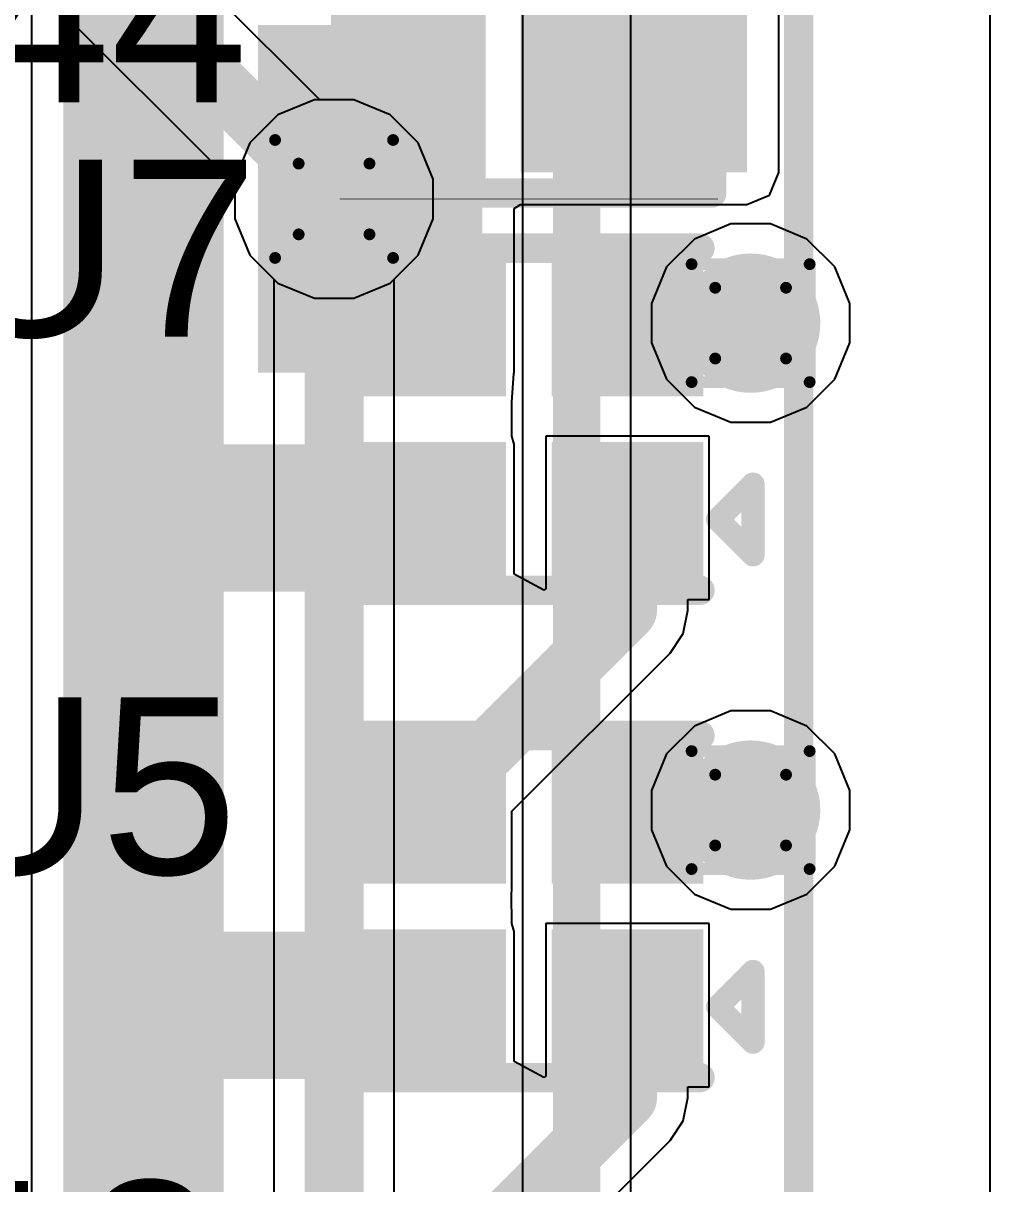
# Model space of a CAD drawing. Header units: inches. Extents: x -22 to 5433, y -13 to 5447.
# Drawn here: x 62.794 to 66.954, y 15.38 to 20.378 of the extents above; entities that cross this region are included whole.
import ezdxf

# ---------------------------------------------------------------- set-up
doc = ezdxf.new("R2010")
doc.units = ezdxf.units.IN
for name, color, linetype in [('Bottom Layer', 5, 'Continuous'), ('Bottom Overlay', 54, 'Continuous'), ('Drill Drawing', 1, 'Continuous'), ('Ground', 16, 'Continuous'), ('Power', 76, 'Continuous'), ('Top Layer', 1, 'Continuous'), ('Top Overlay', 2, 'Continuous'), ('Top Paste', 8, 'Continuous'), ('Top Solder', 216, 'Continuous'), ('Via Holes', 16, 'Continuous')]:
    doc.layers.add(name, color=color, linetype=linetype)
doc.styles.add('Arial', font='', dxfattribs={"height": 0.2})
doc.styles.get('Arial').set_extended_font_data('Arial')

msp = doc.modelspace()

# ---------------------------------------------------------------- hatches: boundary and pattern name
at = {"layer": 'Bottom Layer'}
h = msp.add_hatch(color=5, dxfattribs=at)
edge = h.paths.add_edge_path()
edge.add_arc((64.1318, 19.6211), 0.3, 0, 360)
h = msp.add_hatch(color=5, dxfattribs=at)
edge = h.paths.add_edge_path()
edge.add_arc((65.9249, 19.0864), 0.3, 0, 360)
h = msp.add_hatch(color=5, dxfattribs=at)
edge = h.paths.add_edge_path()
edge.add_arc((65.9249, 16.9894), 0.3, 0, 360)
at = {"layer": 'Ground'}
h = msp.add_hatch(color=16, dxfattribs=at)
edge = h.paths.add_edge_path()
edge.add_arc((64.1318, 19.6211), 0.3, 0, 360)
h = msp.add_hatch(color=16, dxfattribs=at)
edge = h.paths.add_edge_path()
edge.add_arc((65.9249, 19.0864), 0.3, 0, 360)
h = msp.add_hatch(color=16, dxfattribs=at)
edge = h.paths.add_edge_path()
edge.add_arc((65.9249, 16.9894), 0.3, 0, 360)
at = {"layer": 'Power'}
h = msp.add_hatch(color=76, dxfattribs=at)
edge = h.paths.add_edge_path()
edge.add_arc((64.1318, 19.6211), 0.3, 0, 360)
h = msp.add_hatch(color=76, dxfattribs=at)
edge = h.paths.add_edge_path()
edge.add_arc((65.9249, 19.0864), 0.3, 0, 360)
h = msp.add_hatch(color=76, dxfattribs=at)
edge = h.paths.add_edge_path()
edge.add_arc((65.9249, 16.9894), 0.3, 0, 360)
at = {"layer": 'Top Layer'}
for points in [[(64.935, 19.7354), (65.9088, 19.7354), (65.9088, 24.0574), (64.935, 24.0574)], [(63.657, 21.44), (62.9662, 21.44), (62.9662, 11.6341), (63.657, 11.6341)], [(63.8042, 18.8726), (64.77, 18.8726), (64.77, 20.3704), (63.8042, 20.3704)], [(64.2715, 19.7354), (64.2715, 20.3704), (64.7287, 20.3704), (64.7287, 19.7354)], [(65.2113, 19.7354), (65.2113, 20.3704), (65.6685, 20.3704), (65.6685, 19.7354)], [(64.32, 18.8726), (64.32, 19.3226), (64.77, 19.3226), (64.77, 18.8726)], [(65.17, 18.8726), (65.17, 19.3226), (65.62, 19.3226), (65.62, 18.8726)], [(64.77, 18.5651), (63.0424, 18.5651), (63.0424, 17.9301), (64.77, 17.9301)], [(63.4996, 18.5651), (63.4996, 17.9301), (63.0424, 17.9301), (63.0424, 18.5651)], [(64.77, 18.0226), (64.32, 18.0226), (64.32, 18.4726), (64.77, 18.4726)], [(65.62, 18.0226), (65.17, 18.0226), (65.17, 18.4726), (65.62, 18.4726)], [(64.32, 16.7739), (64.32, 17.2239), (64.77, 17.2239), (64.77, 16.7739)], [(65.17, 16.7739), (65.17, 17.2239), (65.62, 17.2239), (65.62, 16.7739)], [(64.77, 16.4664), (63.0424, 16.4664), (63.0424, 15.8314), (64.77, 15.8314)], [(63.4996, 16.4664), (63.4996, 15.8314), (63.0424, 15.8314), (63.0424, 16.4664)], [(64.77, 15.9239), (64.32, 15.9239), (64.32, 16.3739), (64.77, 16.3739)], [(65.62, 15.9239), (65.17, 15.9239), (65.17, 16.3739), (65.62, 16.3739)]]:
    msp.add_hatch(color=1, dxfattribs=at).paths.add_polyline_path(points)
h = msp.add_hatch(color=1, dxfattribs=at)
edge = h.paths.add_edge_path()
edge.add_arc((64.1318, 19.6211), 0.3, 0, 360)
h = msp.add_hatch(color=1, dxfattribs=at)
edge = h.paths.add_edge_path()
edge.add_arc((65.9249, 19.0864), 0.3, 0, 360)
h = msp.add_hatch(color=1, dxfattribs=at)
edge = h.paths.add_edge_path()
edge.add_arc((65.9249, 16.9894), 0.3, 0, 360)
at = {"layer": 'Top Paste'}
for points in [[(64.2715, 19.7354), (64.2715, 20.3704), (64.7287, 20.3704), (64.7287, 19.7354)], [(65.2113, 19.7354), (65.2113, 20.3704), (65.6685, 20.3704), (65.6685, 19.7354)], [(64.32, 18.8726), (64.32, 19.3226), (64.77, 19.3226), (64.77, 18.8726)], [(65.17, 18.8726), (65.17, 19.3226), (65.62, 19.3226), (65.62, 18.8726)], [(63.4996, 18.5651), (63.4996, 17.9301), (63.0424, 17.9301), (63.0424, 18.5651)], [(64.77, 18.0226), (64.32, 18.0226), (64.32, 18.4726), (64.77, 18.4726)], [(65.62, 18.0226), (65.17, 18.0226), (65.17, 18.4726), (65.62, 18.4726)], [(64.32, 16.7739), (64.32, 17.2239), (64.77, 17.2239), (64.77, 16.7739)], [(65.17, 16.7739), (65.17, 17.2239), (65.62, 17.2239), (65.62, 16.7739)], [(63.4996, 16.4664), (63.4996, 15.8314), (63.0424, 15.8314), (63.0424, 16.4664)], [(64.77, 15.9239), (64.32, 15.9239), (64.32, 16.3739), (64.77, 16.3739)], [(65.62, 15.9239), (65.17, 15.9239), (65.17, 16.3739), (65.62, 16.3739)]]:
    msp.add_hatch(color=8, dxfattribs=at).paths.add_polyline_path(points)
at = {"layer": 'Top Solder'}
for points in [[(64.2165, 19.6804), (64.2165, 20.4254), (64.7837, 20.4254), (64.7837, 19.6804)], [(65.1563, 19.6804), (65.1563, 20.4254), (65.7235, 20.4254), (65.7235, 19.6804)], [(64.2184, 18.771), (64.2184, 19.4242), (64.8716, 19.4242), (64.8716, 18.771)], [(65.0684, 18.771), (65.0684, 19.4242), (65.7216, 19.4242), (65.7216, 18.771)], [(63.5596, 18.6251), (63.5596, 17.8701), (62.9824, 17.8701), (62.9824, 18.6251)], [(64.8716, 17.921), (64.2184, 17.921), (64.2184, 18.5742), (64.8716, 18.5742)], [(65.7216, 17.921), (65.0684, 17.921), (65.0684, 18.5742), (65.7216, 18.5742)], [(64.2184, 16.6723), (64.2184, 17.3255), (64.8716, 17.3255), (64.8716, 16.6723)], [(65.0684, 16.6723), (65.0684, 17.3255), (65.7216, 17.3255), (65.7216, 16.6723)], [(63.5596, 16.5264), (63.5596, 15.7714), (62.9824, 15.7714), (62.9824, 16.5264)], [(64.8716, 15.8223), (64.2184, 15.8223), (64.2184, 16.4755), (64.8716, 16.4755)], [(65.7216, 15.8223), (65.0684, 15.8223), (65.0684, 16.4755), (65.7216, 16.4755)]]:
    msp.add_hatch(color=216, dxfattribs=at).paths.add_polyline_path(points)
at = {"layer": 'Via Holes'}
h = msp.add_hatch(color=7, dxfattribs=at)
edge = h.paths.add_edge_path()
edge.add_arc((64.1318, 19.6211), 0.15, 0, 360)
h = msp.add_hatch(color=7, dxfattribs=at)
edge = h.paths.add_edge_path()
edge.add_arc((65.9249, 19.0864), 0.15, 0, 360)
h = msp.add_hatch(color=7, dxfattribs=at)
edge = h.paths.add_edge_path()
edge.add_arc((65.9249, 16.9894), 0.15, 0, 360)

# ---------------------------------------------------------------- linework, layer by layer
at = {"layer": 'Bottom Layer'}
for p, q in [((66.9544, 34.1324), (66.9544, 5.5172)), ((61.2849, 22.1017), (63.7048, 19.6818)), ((64.071, 20.0481), (63.2044, 20.9147)), ((64.2167, 20.0481), (64.071, 20.0481)), ((64.3737, 19.983), (64.2167, 20.0481)), ((64.4938, 19.8629), (64.3737, 19.983)), ((64.5588, 19.706), (64.4938, 19.8629)), ((64.5588, 19.5361), (64.5588, 19.706)), ((63.7048, 19.6818), (63.7048, 19.5361)), ((63.7048, 19.5361), (63.7698, 19.3792)), ((64.4938, 19.3792), (64.5588, 19.5361)), ((63.7698, 19.3792), (63.8728, 19.2762)), ((64.3908, 19.2762), (64.4938, 19.3792)), ((63.8728, 19.2762), (63.8728, 14.4745)), ((64.3908, 14.3672), (64.3908, 19.2762))]:
    msp.add_line(p, q, dxfattribs=at)
for points in [[(61.468, 22.2849, 0.254, 0.254, 0), (64.1318, 19.6211, 0.254, 0.254, 0)], [(64.1318, 14.3672, 0.254, 0.254, 0), (64.1318, 19.6211, 0.254, 0.254, 0)]]:
    msp.add_lwpolyline(points, format="xyseb", dxfattribs=at)
msp.add_lwpolyline([(64.0683, 19.6211, 0.127, 0.127, 1), (64.1953, 19.6211, 0.127, 0.127, 1)], format="xyseb", close=True, dxfattribs=at)
msp.add_lwpolyline([(64.0683, 19.6211, 0.127, 0.127, 1), (64.1953, 19.6211, 0.127, 0.127, 1)], format="xyseb", close=True, dxfattribs=at)
at = {"layer": 'Bottom Overlay'}
msp.add_lwpolyline([(66.1316, 10.2578, 0.1274, 0.1274, 0), (66.1316, 20.9466, 0.1274, 0.1274, 0)], format="xyseb", dxfattribs=at)
at = {"layer": 'Drill Drawing'}
for points in [[(63.8778, 19.8751, 0.0508, 0.0508, 0), (64.3858, 19.8751, 0.0508, 0.0508, 0)], [(63.8778, 19.3671, 0.0508, 0.0508, 0), (63.8778, 19.8751, 0.0508, 0.0508, 0)], [(64.3858, 19.3671, 0.0508, 0.0508, 0), (64.3858, 19.8751, 0.0508, 0.0508, 0)], [(63.9794, 19.7735, 0.0508, 0.0508, 0), (64.2842, 19.7735, 0.0508, 0.0508, 0)], [(63.9794, 19.4687, 0.0508, 0.0508, 0), (63.9794, 19.7735, 0.0508, 0.0508, 0)], [(64.2842, 19.4687, 0.0508, 0.0508, 0), (64.2842, 19.7735, 0.0508, 0.0508, 0)], [(63.9794, 19.4687, 0.0508, 0.0508, 0), (64.2842, 19.4687, 0.0508, 0.0508, 0)], [(63.8778, 19.3671, 0.0508, 0.0508, 0), (64.3858, 19.3671, 0.0508, 0.0508, 0)], [(65.6709, 19.3404, 0.0508, 0.0508, 0), (66.1789, 19.3404, 0.0508, 0.0508, 0)], [(65.6709, 18.8324, 0.0508, 0.0508, 0), (65.6709, 19.3404, 0.0508, 0.0508, 0)], [(66.1789, 18.8324, 0.0508, 0.0508, 0), (66.1789, 19.3404, 0.0508, 0.0508, 0)], [(65.7725, 19.2388, 0.0508, 0.0508, 0), (66.0773, 19.2388, 0.0508, 0.0508, 0)], [(65.7725, 18.934, 0.0508, 0.0508, 0), (65.7725, 19.2388, 0.0508, 0.0508, 0)], [(66.0773, 18.934, 0.0508, 0.0508, 0), (66.0773, 19.2388, 0.0508, 0.0508, 0)], [(65.7725, 18.934, 0.0508, 0.0508, 0), (66.0773, 18.934, 0.0508, 0.0508, 0)], [(65.6709, 18.8324, 0.0508, 0.0508, 0), (66.1789, 18.8324, 0.0508, 0.0508, 0)], [(65.6709, 17.2434, 0.0508, 0.0508, 0), (66.1789, 17.2434, 0.0508, 0.0508, 0)], [(65.6709, 16.7354, 0.0508, 0.0508, 0), (65.6709, 17.2434, 0.0508, 0.0508, 0)], [(66.1789, 16.7354, 0.0508, 0.0508, 0), (66.1789, 17.2434, 0.0508, 0.0508, 0)], [(65.7725, 17.1418, 0.0508, 0.0508, 0), (66.0773, 17.1418, 0.0508, 0.0508, 0)], [(65.7725, 16.837, 0.0508, 0.0508, 0), (65.7725, 17.1418, 0.0508, 0.0508, 0)], [(66.0773, 16.837, 0.0508, 0.0508, 0), (66.0773, 17.1418, 0.0508, 0.0508, 0)], [(65.7725, 16.837, 0.0508, 0.0508, 0), (66.0773, 16.837, 0.0508, 0.0508, 0)], [(65.6709, 16.7354, 0.0508, 0.0508, 0), (66.1789, 16.7354, 0.0508, 0.0508, 0)]]:
    msp.add_lwpolyline(points, format="xyseb", dxfattribs=at)
for points in [[(63.8651, 19.8751, 0.0254, 0.0254, 1), (63.8905, 19.8751, 0.0254, 0.0254, 1)], [(63.8651, 19.8751, 0.0254, 0.0254, 1), (63.8905, 19.8751, 0.0254, 0.0254, 1)], [(64.3731, 19.8751, 0.0254, 0.0254, 1), (64.3985, 19.8751, 0.0254, 0.0254, 1)], [(64.3731, 19.8751, 0.0254, 0.0254, 1), (64.3985, 19.8751, 0.0254, 0.0254, 1)], [(63.9667, 19.7735, 0.0254, 0.0254, 1), (63.9921, 19.7735, 0.0254, 0.0254, 1)], [(63.9667, 19.7735, 0.0254, 0.0254, 1), (63.9921, 19.7735, 0.0254, 0.0254, 1)], [(64.2715, 19.7735, 0.0254, 0.0254, 1), (64.2969, 19.7735, 0.0254, 0.0254, 1)], [(64.2715, 19.7735, 0.0254, 0.0254, 1), (64.2969, 19.7735, 0.0254, 0.0254, 1)], [(63.9667, 19.4687, 0.0254, 0.0254, 1), (63.9921, 19.4687, 0.0254, 0.0254, 1)], [(63.9667, 19.4687, 0.0254, 0.0254, 1), (63.9921, 19.4687, 0.0254, 0.0254, 1)], [(64.2715, 19.4687, 0.0254, 0.0254, 1), (64.2969, 19.4687, 0.0254, 0.0254, 1)], [(64.2715, 19.4687, 0.0254, 0.0254, 1), (64.2969, 19.4687, 0.0254, 0.0254, 1)], [(63.8651, 19.3671, 0.0254, 0.0254, 1), (63.8905, 19.3671, 0.0254, 0.0254, 1)], [(63.8651, 19.3671, 0.0254, 0.0254, 1), (63.8905, 19.3671, 0.0254, 0.0254, 1)], [(64.3731, 19.3671, 0.0254, 0.0254, 1), (64.3985, 19.3671, 0.0254, 0.0254, 1)], [(64.3731, 19.3671, 0.0254, 0.0254, 1), (64.3985, 19.3671, 0.0254, 0.0254, 1)], [(65.6582, 19.3404, 0.0254, 0.0254, 1), (65.6836, 19.3404, 0.0254, 0.0254, 1)], [(65.6582, 19.3404, 0.0254, 0.0254, 1), (65.6836, 19.3404, 0.0254, 0.0254, 1)], [(66.1662, 19.3404, 0.0254, 0.0254, 1), (66.1916, 19.3404, 0.0254, 0.0254, 1)], [(66.1662, 19.3404, 0.0254, 0.0254, 1), (66.1916, 19.3404, 0.0254, 0.0254, 1)], [(65.7598, 19.2388, 0.0254, 0.0254, 1), (65.7852, 19.2388, 0.0254, 0.0254, 1)], [(65.7598, 19.2388, 0.0254, 0.0254, 1), (65.7852, 19.2388, 0.0254, 0.0254, 1)], [(66.0646, 19.2388, 0.0254, 0.0254, 1), (66.09, 19.2388, 0.0254, 0.0254, 1)], [(66.0646, 19.2388, 0.0254, 0.0254, 1), (66.09, 19.2388, 0.0254, 0.0254, 1)], [(65.7598, 18.934, 0.0254, 0.0254, 1), (65.7852, 18.934, 0.0254, 0.0254, 1)], [(65.7598, 18.934, 0.0254, 0.0254, 1), (65.7852, 18.934, 0.0254, 0.0254, 1)], [(66.0646, 18.934, 0.0254, 0.0254, 1), (66.09, 18.934, 0.0254, 0.0254, 1)], [(66.0646, 18.934, 0.0254, 0.0254, 1), (66.09, 18.934, 0.0254, 0.0254, 1)], [(65.6582, 18.8324, 0.0254, 0.0254, 1), (65.6836, 18.8324, 0.0254, 0.0254, 1)], [(65.6582, 18.8324, 0.0254, 0.0254, 1), (65.6836, 18.8324, 0.0254, 0.0254, 1)], [(66.1662, 18.8324, 0.0254, 0.0254, 1), (66.1916, 18.8324, 0.0254, 0.0254, 1)], [(66.1662, 18.8324, 0.0254, 0.0254, 1), (66.1916, 18.8324, 0.0254, 0.0254, 1)], [(65.6582, 17.2434, 0.0254, 0.0254, 1), (65.6836, 17.2434, 0.0254, 0.0254, 1)], [(65.6582, 17.2434, 0.0254, 0.0254, 1), (65.6836, 17.2434, 0.0254, 0.0254, 1)], [(66.1662, 17.2434, 0.0254, 0.0254, 1), (66.1916, 17.2434, 0.0254, 0.0254, 1)], [(66.1662, 17.2434, 0.0254, 0.0254, 1), (66.1916, 17.2434, 0.0254, 0.0254, 1)], [(65.7598, 17.1418, 0.0254, 0.0254, 1), (65.7852, 17.1418, 0.0254, 0.0254, 1)], [(65.7598, 17.1418, 0.0254, 0.0254, 1), (65.7852, 17.1418, 0.0254, 0.0254, 1)], [(66.0646, 17.1418, 0.0254, 0.0254, 1), (66.09, 17.1418, 0.0254, 0.0254, 1)], [(66.0646, 17.1418, 0.0254, 0.0254, 1), (66.09, 17.1418, 0.0254, 0.0254, 1)], [(65.7598, 16.837, 0.0254, 0.0254, 1), (65.7852, 16.837, 0.0254, 0.0254, 1)], [(65.7598, 16.837, 0.0254, 0.0254, 1), (65.7852, 16.837, 0.0254, 0.0254, 1)], [(66.0646, 16.837, 0.0254, 0.0254, 1), (66.09, 16.837, 0.0254, 0.0254, 1)], [(66.0646, 16.837, 0.0254, 0.0254, 1), (66.09, 16.837, 0.0254, 0.0254, 1)], [(65.6582, 16.7354, 0.0254, 0.0254, 1), (65.6836, 16.7354, 0.0254, 0.0254, 1)], [(65.6582, 16.7354, 0.0254, 0.0254, 1), (65.6836, 16.7354, 0.0254, 0.0254, 1)], [(66.1662, 16.7354, 0.0254, 0.0254, 1), (66.1916, 16.7354, 0.0254, 0.0254, 1)], [(66.1662, 16.7354, 0.0254, 0.0254, 1), (66.1916, 16.7354, 0.0254, 0.0254, 1)]]:
    msp.add_lwpolyline(points, format="xyseb", close=True, dxfattribs=at)
at = {"layer": 'Ground'}
for p, q in [((66.9544, 34.1324), (66.9544, 5.5172)), ((65.4095, 6.868), (65.4095, 22.1488)), ((64.9433, 22.0523), (64.9433, 6.868)), ((64.0469, 20.0481), (63.8899, 19.983)), ((64.2167, 20.0481), (64.0469, 20.0481)), ((64.3737, 19.983), (64.2167, 20.0481)), ((63.8899, 19.983), (63.7698, 19.8629)), ((64.4938, 19.8629), (64.3737, 19.983)), ((63.7698, 19.8629), (63.7048, 19.706)), ((64.5588, 19.706), (64.4938, 19.8629)), ((63.7048, 19.706), (63.7048, 19.5361)), ((64.5588, 19.5361), (64.5588, 19.706)), ((63.7048, 19.5361), (63.7698, 19.3792)), ((64.4938, 19.3792), (64.5588, 19.5361)), ((63.7698, 19.3792), (63.8899, 19.2591)), ((64.3737, 19.2591), (64.4938, 19.3792)), ((63.8899, 19.2591), (64.0469, 19.1941)), ((64.2167, 19.1941), (64.3737, 19.2591)), ((64.0469, 19.1941), (64.2167, 19.1941))]:
    msp.add_line(p, q, dxfattribs=at)
msp.add_lwpolyline([(65.1764, 6.5024, 0.2032, 0.2032, 0), (65.1764, 22.1488, 0.2032, 0.2032, 0)], format="xyseb", dxfattribs=at)
at = {"layer": 'Power'}
for p, q in [((66.9544, 34.1324), (66.9544, 5.5172)), ((64.0469, 20.0481), (63.8899, 19.983)), ((64.2167, 20.0481), (64.0469, 20.0481)), ((64.3737, 19.983), (64.2167, 20.0481)), ((63.8899, 19.983), (63.7698, 19.8629)), ((64.4938, 19.8629), (64.3737, 19.983)), ((63.7698, 19.8629), (63.7048, 19.706)), ((64.5588, 19.706), (64.4938, 19.8629)), ((63.7048, 19.706), (63.7048, 19.5361)), ((64.5588, 19.5361), (64.5588, 19.706)), ((63.7048, 19.5361), (63.7698, 19.3792)), ((64.4938, 19.3792), (64.5588, 19.5361)), ((65.8399, 19.5134), (65.683, 19.4484)), ((66.0098, 19.5134), (65.8399, 19.5134)), ((66.1667, 19.4484), (66.0098, 19.5134)), ((65.683, 19.4484), (65.5629, 19.3282)), ((66.2869, 19.3282), (66.1667, 19.4484)), ((63.7698, 19.3792), (63.8899, 19.2591)), ((64.3737, 19.2591), (64.4938, 19.3792)), ((65.5629, 19.3282), (65.4979, 19.1713)), ((66.3519, 19.1713), (66.2869, 19.3282)), ((63.8899, 19.2591), (64.0469, 19.1941)), ((64.2167, 19.1941), (64.3737, 19.2591)), ((64.0469, 19.1941), (64.2167, 19.1941)), ((65.4979, 19.1713), (65.4979, 19.0014)), ((66.3519, 19.0014), (66.3519, 19.1713)), ((65.4979, 19.0014), (65.5629, 18.8445)), ((66.2869, 18.8445), (66.3519, 19.0014)), ((65.5629, 18.8445), (65.683, 18.7244)), ((66.1667, 18.7244), (66.2869, 18.8445)), ((65.683, 18.7244), (65.8399, 18.6594)), ((66.0098, 18.6594), (66.1667, 18.7244)), ((65.8399, 18.6594), (66.0098, 18.6594)), ((65.8399, 17.4164), (65.683, 17.3514)), ((66.0098, 17.4164), (65.8399, 17.4164)), ((66.1667, 17.3514), (66.0098, 17.4164)), ((65.683, 17.3514), (65.5629, 17.2313)), ((66.2869, 17.2313), (66.1667, 17.3514)), ((65.5629, 17.2313), (65.4979, 17.0743)), ((66.3519, 17.0743), (66.2869, 17.2313)), ((65.4979, 17.0743), (65.4979, 16.9045)), ((66.3519, 16.9045), (66.3519, 17.0743)), ((65.4979, 16.9045), (65.5629, 16.7475)), ((66.2869, 16.7475), (66.3519, 16.9045)), ((65.5629, 16.7475), (65.683, 16.6274)), ((66.1667, 16.6274), (66.2869, 16.7475)), ((65.683, 16.6274), (65.8399, 16.5624)), ((66.0098, 16.5624), (66.1667, 16.6274)), ((65.8399, 16.5624), (66.0098, 16.5624))]:
    msp.add_line(p, q, dxfattribs=at)
at = {"layer": 'Top Layer'}
for p, q in [((66.9544, 34.1324), (66.9544, 5.5172)), ((66.0463, 19.7354), (66.0463, 24.0574)), ((62.8288, 20.805), (62.8288, 11.6341)), ((66.006, 19.6381), (66.0463, 19.7354)), ((64.9075, 19.5795), (64.935, 19.5979)), ((64.935, 19.5979), (65.9088, 19.5979)), ((65.9088, 19.5979), (66.006, 19.6381)), ((64.9075, 18.8726), (64.9075, 19.5795)), ((64.897, 18.7456), (64.9059, 18.8689)), ((64.9059, 18.8689), (64.9075, 18.8726)), ((64.8967, 18.6227), (64.897, 18.7456)), ((64.897, 18.5996), (64.8967, 18.6227)), ((64.9075, 18.5651), (64.897, 18.5996)), ((64.897, 18.5996), (64.897, 18.5996)), ((65.747, 18.5996), (65.043, 18.5996)), ((65.043, 18.5996), (65.043, 17.9425)), ((65.747, 17.8956), (65.747, 18.5996)), ((64.9075, 18.0052), (64.9075, 18.5651)), ((65.0345, 17.9368), (64.9075, 18.0052)), ((65.043, 17.9425), (65.0345, 17.9368)), ((65.654, 17.8489), (65.654, 17.8956)), ((65.654, 17.8956), (65.747, 17.8956)), ((65.6343, 17.7498), (65.654, 17.8489)), ((65.5781, 17.6658), (65.6343, 17.7498)), ((64.897, 16.9847), (65.5781, 17.6658)), ((64.897, 16.6888), (64.897, 16.9847)), ((64.8952, 16.6279), (64.897, 16.6469)), ((64.897, 16.6469), (64.897, 16.6888)), ((64.897, 16.5009), (64.8952, 16.6279)), ((64.9075, 16.4664), (64.897, 16.5009)), ((64.897, 16.5009), (64.897, 16.5009)), ((65.747, 16.5009), (65.043, 16.5009)), ((65.043, 16.5009), (65.043, 15.8438)), ((65.747, 15.7969), (65.747, 16.5009)), ((64.9075, 15.9065), (64.9075, 16.4664)), ((65.0345, 15.8382), (64.9075, 15.9065)), ((65.043, 15.8438), (65.0345, 15.8382)), ((65.654, 15.7503), (65.654, 15.7969)), ((65.654, 15.7969), (65.747, 15.7969)), ((65.6343, 15.6512), (65.654, 15.7503)), ((65.5781, 15.5671), (65.6343, 15.6512)), ((64.897, 14.886), (65.5781, 15.5671))]:
    msp.add_line(p, q, dxfattribs=at)
for points in [[(64.008, 20.0529, 0.254, 0.254, 0), (64.5001, 20.0529, 0.254, 0.254, 0)], [(64.5001, 20.0529, 0.254, 0.254, 0), (64.545, 20.0529, 0.254, 0.254, 0)], [(64.545, 19.0976, 0.254, 0.254, 0), (64.545, 20.0529, 0.254, 0.254, 0)], [(65.395, 19.0976, 0.254, 0.254, 0), (66.0684, 19.0976, 0.254, 0.254, 0)], [(66.0684, 19.0976, 0.254, 0.254, 0), (66.0797, 19.0864, 0.254, 0.254, 0)], [(65.395, 17.8489, 0.254, 0.254, 0), (65.395, 18.2476, 0.254, 0.254, 0)], [(64.545, 16.9989, 0.254, 0.254, 0), (65.395, 17.8489, 0.254, 0.254, 0)], [(65.395, 16.9894, 0.254, 0.254, 0), (65.9249, 16.9894, 0.254, 0.254, 0)], [(65.395, 15.7503, 0.254, 0.254, 0), (65.395, 16.1489, 0.254, 0.254, 0)], [(64.545, 14.9003, 0.254, 0.254, 0), (65.395, 15.7503, 0.254, 0.254, 0)]]:
    msp.add_lwpolyline(points, format="xyseb", dxfattribs=at)
for points in [[(63.9445, 20.0529, 0.127, 0.127, 1), (64.0715, 20.0529, 0.127, 0.127, 1)], [(64.4366, 20.0529, 0.127, 0.127, 1), (64.5636, 20.0529, 0.127, 0.127, 1)], [(64.4366, 20.0529, 0.127, 0.127, 1), (64.5636, 20.0529, 0.127, 0.127, 1)], [(64.4815, 20.0529, 0.127, 0.127, 1), (64.6085, 20.0529, 0.127, 0.127, 1)], [(64.4815, 20.0529, 0.127, 0.127, 1), (64.6085, 20.0529, 0.127, 0.127, 1)], [(64.4815, 19.0976, 0.127, 0.127, 1), (64.6085, 19.0976, 0.127, 0.127, 1)], [(65.3315, 19.0976, 0.127, 0.127, 1), (65.4585, 19.0976, 0.127, 0.127, 1)], [(66.0049, 19.0976, 0.127, 0.127, 1), (66.1319, 19.0976, 0.127, 0.127, 1)], [(66.0049, 19.0976, 0.127, 0.127, 1), (66.1319, 19.0976, 0.127, 0.127, 1)], [(66.0162, 19.0864, 0.127, 0.127, 1), (66.1432, 19.0864, 0.127, 0.127, 1)], [(65.3315, 18.2476, 0.127, 0.127, 1), (65.4585, 18.2476, 0.127, 0.127, 1)], [(65.3315, 17.8489, 0.127, 0.127, 1), (65.4585, 17.8489, 0.127, 0.127, 1)], [(65.3315, 17.8489, 0.127, 0.127, 1), (65.4585, 17.8489, 0.127, 0.127, 1)], [(64.4815, 16.9989, 0.127, 0.127, 1), (64.6085, 16.9989, 0.127, 0.127, 1)], [(65.3315, 16.9894, 0.127, 0.127, 1), (65.4585, 16.9894, 0.127, 0.127, 1)], [(65.8614, 16.9894, 0.127, 0.127, 1), (65.9884, 16.9894, 0.127, 0.127, 1)], [(65.3315, 16.1489, 0.127, 0.127, 1), (65.4585, 16.1489, 0.127, 0.127, 1)], [(65.3315, 15.7503, 0.127, 0.127, 1), (65.4585, 15.7503, 0.127, 0.127, 1)], [(65.3315, 15.7503, 0.127, 0.127, 1), (65.4585, 15.7503, 0.127, 0.127, 1)]]:
    msp.add_lwpolyline(points, format="xyseb", close=True, dxfattribs=at)
at = {"layer": 'Top Overlay'}
for points in [[(64.1826, 19.6465, 0.127, 0.127, 0), (64.1826, 20.4593, 0.127, 0.127, 0)], [(65.7574, 19.6465, 0.127, 0.127, 0), (65.7574, 20.4593, 0.127, 0.127, 0)], [(64.1826, 19.6465, 0.127, 0.127, 0), (65.7574, 19.6465, 0.127, 0.127, 0)], [(64.1572, 19.6211, 0.00323, 0.00323, 0), (65.7828, 19.6211, 0.00323, 0.00323, 0)], [(64.2334, 19.4092, 0.127, 0.127, 0), (65.7066, 19.4092, 0.127, 0.127, 0)], [(63.0805, 18.654, 0.127, 0.127, 0), (63.5885, 18.654, 0.127, 0.127, 0)], [(63.5885, 17.8412, 0.127, 0.127, 0), (63.5885, 18.654, 0.127, 0.127, 0)], [(63.954, 18.1138, 0.1, 0.1, 0), (63.954, 18.4186, 0.1, 0.1, 0)], [(65.7828, 18.2408, 0.1, 0.1, 0), (65.9352, 18.3932, 0.1, 0.1, 0)], [(65.9352, 18.0884, 0.1, 0.1, 0), (65.9352, 18.3932, 0.1, 0.1, 0)], [(63.8016, 18.2662, 0.1, 0.1, 0), (64.1064, 18.2662, 0.1, 0.1, 0)], [(65.7828, 18.2408, 0.1, 0.1, 0), (65.9352, 18.0884, 0.1, 0.1, 0)], [(64.2334, 17.936, 0.127, 0.127, 0), (65.7066, 17.936, 0.127, 0.127, 0)], [(63.0805, 17.8412, 0.127, 0.127, 0), (63.5885, 17.8412, 0.127, 0.127, 0)], [(64.2334, 17.3105, 0.127, 0.127, 0), (65.7066, 17.3105, 0.127, 0.127, 0)], [(63.0805, 16.5553, 0.127, 0.127, 0), (63.5885, 16.5553, 0.127, 0.127, 0)], [(63.5885, 15.7425, 0.127, 0.127, 0), (63.5885, 16.5553, 0.127, 0.127, 0)], [(63.954, 16.0151, 0.1, 0.1, 0), (63.954, 16.3199, 0.1, 0.1, 0)], [(65.7828, 16.1421, 0.1, 0.1, 0), (65.9352, 16.2945, 0.1, 0.1, 0)], [(65.9352, 15.9897, 0.1, 0.1, 0), (65.9352, 16.2945, 0.1, 0.1, 0)], [(63.8016, 16.1675, 0.1, 0.1, 0), (64.1064, 16.1675, 0.1, 0.1, 0)], [(65.7828, 16.1421, 0.1, 0.1, 0), (65.9352, 15.9897, 0.1, 0.1, 0)], [(64.2334, 15.8373, 0.127, 0.127, 0), (65.7066, 15.8373, 0.127, 0.127, 0)], [(63.0805, 15.7425, 0.127, 0.127, 0), (63.5885, 15.7425, 0.127, 0.127, 0)]]:
    msp.add_lwpolyline(points, format="xyseb", dxfattribs=at)
for points in [[(64.1508, 19.6465, 0.0635, 0.0635, 1), (64.2143, 19.6465, 0.0635, 0.0635, 1)], [(64.1508, 19.6465, 0.0635, 0.0635, 1), (64.2143, 19.6465, 0.0635, 0.0635, 1)], [(65.7256, 19.6465, 0.0635, 0.0635, 1), (65.7891, 19.6465, 0.0635, 0.0635, 1)], [(65.7256, 19.6465, 0.0635, 0.0635, 1), (65.7891, 19.6465, 0.0635, 0.0635, 1)], [(64.1564, 19.6211, 0.00161, 0.00161, 1), (64.158, 19.6211, 0.00161, 0.00161, 1)], [(65.782, 19.6211, 0.00161, 0.00161, 1), (65.7836, 19.6211, 0.00161, 0.00161, 1)], [(64.2016, 19.4092, 0.0635, 0.0635, 1), (64.2651, 19.4092, 0.0635, 0.0635, 1)], [(65.6748, 19.4092, 0.0635, 0.0635, 1), (65.7383, 19.4092, 0.0635, 0.0635, 1)], [(63.0488, 18.654, 0.0635, 0.0635, 1), (63.1123, 18.654, 0.0635, 0.0635, 1)], [(63.5568, 18.654, 0.0635, 0.0635, 1), (63.6203, 18.654, 0.0635, 0.0635, 1)], [(63.5568, 18.654, 0.0635, 0.0635, 1), (63.6203, 18.654, 0.0635, 0.0635, 1)], [(63.929, 18.4186, 0.05, 0.05, 1), (63.979, 18.4186, 0.05, 0.05, 1)], [(65.9102, 18.3932, 0.05, 0.05, 1), (65.9602, 18.3932, 0.05, 0.05, 1)], [(65.9102, 18.3932, 0.05, 0.05, 1), (65.9602, 18.3932, 0.05, 0.05, 1)], [(63.7766, 18.2662, 0.05, 0.05, 1), (63.8266, 18.2662, 0.05, 0.05, 1)], [(64.0814, 18.2662, 0.05, 0.05, 1), (64.1314, 18.2662, 0.05, 0.05, 1)], [(65.7578, 18.2408, 0.05, 0.05, 1), (65.8078, 18.2408, 0.05, 0.05, 1)], [(65.7578, 18.2408, 0.05, 0.05, 1), (65.8078, 18.2408, 0.05, 0.05, 1)], [(63.929, 18.1138, 0.05, 0.05, 1), (63.979, 18.1138, 0.05, 0.05, 1)], [(65.9102, 18.0884, 0.05, 0.05, 1), (65.9602, 18.0884, 0.05, 0.05, 1)], [(65.9102, 18.0884, 0.05, 0.05, 1), (65.9602, 18.0884, 0.05, 0.05, 1)], [(64.2016, 17.936, 0.0635, 0.0635, 1), (64.2651, 17.936, 0.0635, 0.0635, 1)], [(65.6748, 17.936, 0.0635, 0.0635, 1), (65.7383, 17.936, 0.0635, 0.0635, 1)], [(63.0488, 17.8412, 0.0635, 0.0635, 1), (63.1123, 17.8412, 0.0635, 0.0635, 1)], [(63.5568, 17.8412, 0.0635, 0.0635, 1), (63.6203, 17.8412, 0.0635, 0.0635, 1)], [(63.5568, 17.8412, 0.0635, 0.0635, 1), (63.6203, 17.8412, 0.0635, 0.0635, 1)], [(64.2016, 17.3105, 0.0635, 0.0635, 1), (64.2651, 17.3105, 0.0635, 0.0635, 1)], [(65.6748, 17.3105, 0.0635, 0.0635, 1), (65.7383, 17.3105, 0.0635, 0.0635, 1)], [(63.0488, 16.5553, 0.0635, 0.0635, 1), (63.1123, 16.5553, 0.0635, 0.0635, 1)], [(63.5568, 16.5553, 0.0635, 0.0635, 1), (63.6203, 16.5553, 0.0635, 0.0635, 1)], [(63.5568, 16.5553, 0.0635, 0.0635, 1), (63.6203, 16.5553, 0.0635, 0.0635, 1)], [(63.929, 16.3199, 0.05, 0.05, 1), (63.979, 16.3199, 0.05, 0.05, 1)], [(65.9102, 16.2945, 0.05, 0.05, 1), (65.9602, 16.2945, 0.05, 0.05, 1)], [(65.9102, 16.2945, 0.05, 0.05, 1), (65.9602, 16.2945, 0.05, 0.05, 1)], [(63.7766, 16.1675, 0.05, 0.05, 1), (63.8266, 16.1675, 0.05, 0.05, 1)], [(64.0814, 16.1675, 0.05, 0.05, 1), (64.1314, 16.1675, 0.05, 0.05, 1)], [(65.7578, 16.1421, 0.05, 0.05, 1), (65.8078, 16.1421, 0.05, 0.05, 1)], [(65.7578, 16.1421, 0.05, 0.05, 1), (65.8078, 16.1421, 0.05, 0.05, 1)], [(63.929, 16.0151, 0.05, 0.05, 1), (63.979, 16.0151, 0.05, 0.05, 1)], [(65.9102, 15.9897, 0.05, 0.05, 1), (65.9602, 15.9897, 0.05, 0.05, 1)], [(65.9102, 15.9897, 0.05, 0.05, 1), (65.9602, 15.9897, 0.05, 0.05, 1)], [(64.2016, 15.8373, 0.0635, 0.0635, 1), (64.2651, 15.8373, 0.0635, 0.0635, 1)], [(65.6748, 15.8373, 0.0635, 0.0635, 1), (65.7383, 15.8373, 0.0635, 0.0635, 1)], [(63.0488, 15.7425, 0.0635, 0.0635, 1), (63.1123, 15.7425, 0.0635, 0.0635, 1)], [(63.5568, 15.7425, 0.0635, 0.0635, 1), (63.6203, 15.7425, 0.0635, 0.0635, 1)], [(63.5568, 15.7425, 0.0635, 0.0635, 1), (63.6203, 15.7425, 0.0635, 0.0635, 1)]]:
    msp.add_lwpolyline(points, format="xyseb", close=True, dxfattribs=at)

# ---------------------------------------------------------------- texts
at = {"layer": 'Top Overlay', "style": 'Arial'}
for s, p in [('R44', (61.8086, 20.037)), ('U7', (62.4457, 19.0283)), ('U5', (62.3572, 16.7133)), ('U13', (61.6842, 14.6305))]:
    msp.add_text(s, height=0.762, dxfattribs=at).set_placement(p)

doc.saveas('drawing.dxf')
